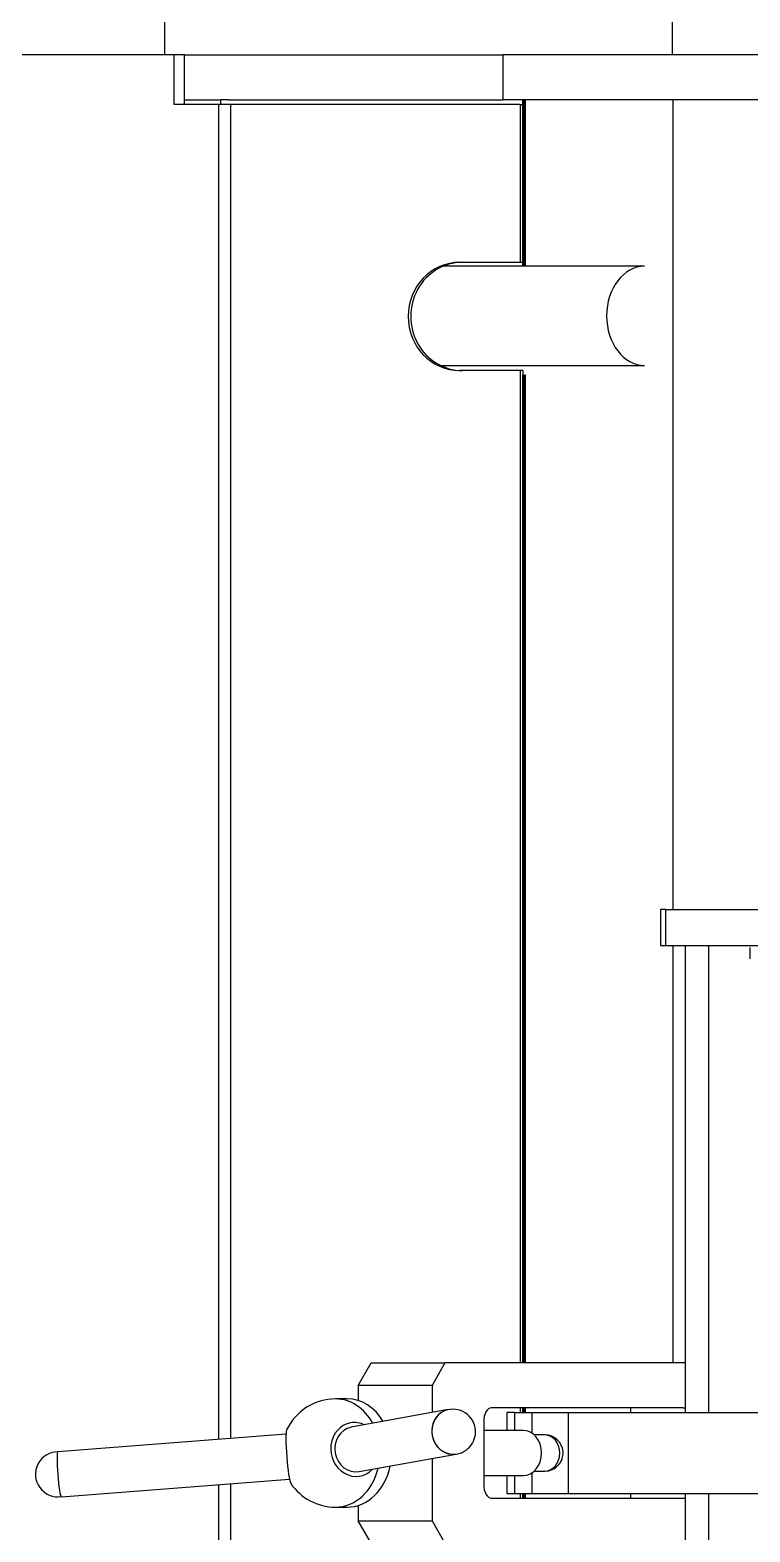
# Model space of a CAD drawing. Extents: x -681219 to -550379, y -242630 to -158199.
# Drawn here: x -603447.6 to -603288, y -229084.9 to -228751.9 of the extents above; entities that cross this region are included whole.
import ezdxf

# ---------------------------------------------------------------- set-up
doc = ezdxf.new("R2010")
doc.units = 0
doc.header["$LTSCALE"] = 1000
doc.layers.get('0').update_dxf_attribs({"linetype": 'CONTINUOUS'})

# ---------------------------------------------------------------- blocks, each defined once
blk = doc.blocks.new('CYPJ15001B0001XY_A_CYPJ1000_V_1')
at = {"color": 0, "linetype": 'ByBlock', "lineweight": -2}
for p, q in [((725, 853.86), (725, 907)), ((419.17, 829.09), (415.29, 879.66)), ((405.32, 878.89), (409.2, 828.33)), ((773, 856), (725, 856)), ((714, 844.09), (714, 853.86)), ((714, 853.86), (725, 853.86)), ((725, 851.62), (725, 853.86)), ((714, 851.62), (725, 851.62)), ((715, 851.62), (715, 843.56)), ((725, 851.62), (725, 781)), ((407.99, 844.09), (161.26, 844.09)), ((714, 844.09), (418.02, 844.09)), ((714, 841.37), (714, 844.09)), ((714, 843.56), (715, 843.56)), ((715, 841.82), (715, 843.56)), ((408.2, 841.37), (161.45, 841.37)), ((714, 841.37), (418.23, 841.37)), ((714, 777.15), (714, 841.37)), ((715, 841.82), (715, 781)), ((403, 818.11), (403, 815.53)), ((427, 815.53), (427, 818.11)), ((395, 810.25), (400, 813.12)), ((403.37, 813.12), (400, 813.12)), ((400, 813.12), (400, 796.73)), ((410.87, 812.85), (414.78, 791.34)), ((424.62, 793.12), (420.71, 814.63)), ((430, 813.12), (426.63, 813.12)), ((430, 796.73), (430, 813.12)), ((430, 813.12), (435, 810.25)), ((435, 810.25), (435, 793.86)), ((400, 796.73), (395, 793.86)), ((413.8, 796.73), (400, 796.73)), ((430, 796.73), (423.96, 796.73)), ((435, 793.86), (430, 796.73)), ((435, 740.5), (435, 793.86)), ((656.12, 794.82), (656.12, 749.6)), ((678.12, 749.6), (678.12, 794.28)), ((655, 777.15), (655, 790.55)), ((679, 790.55), (679, 777.15)), ((405, 783.55), (405, 741.15)), ((422, 785.27), (408, 785.27)), ((410, 785.27), (410, 776.55)), ((420, 776.55), (420, 785.27)), ((425, 741.15), (425, 783.55)), ((406, 780.14), (406, 778.43)), ((410, 780.14), (406, 780.14)), ((424, 780.14), (420, 780.14)), ((424, 778.43), (424, 780.14)), ((715, 719), (715, 781)), ((725, 781), (715, 781)), ((725, 719), (725, 781)), ((406, 777.15), (405, 777.15)), ((405, 776.57), (406, 776.57)), ((406, 776.57), (405, 776.57)), ((405, 776.28), (406, 776.28)), ((405, 775.98), (406, 775.98)), ((406, 778.43), (406, 774.5)), ((410, 778.43), (406, 778.43)), ((424, 778.43), (420, 778.43)), ((424, 778.43), (424, 774.5)), ((425, 777.15), (424, 777.15)), ((424, 776.57), (425, 776.57)), ((425, 776.57), (424, 776.57)), ((424, 776.28), (425, 776.28)), ((424, 775.98), (425, 775.98)), ((655, 777.15), (435, 777.15)), ((435, 776.57), (654, 776.57)), ((655, 776.57), (435, 776.57)), ((435, 776.28), (654, 776.28)), ((435, 775.98), (654, 775.98)), ((654, 776.57), (654, 776.28)), ((654, 775.98), (654, 776.28)), ((655, 776.57), (655, 777.15)), ((678.12, 776.57), (715, 776.57)), ((678.12, 776.28), (715, 776.28)), ((678.12, 775.98), (715, 775.98)), ((714, 777.15), (679, 777.15)), ((679, 777.15), (679, 776.57)), ((714, 776.57), (679, 776.57)), ((714, 777.15), (714, 776.57)), ((406, 774.5), (406, 766.52)), ((406, 774.5), (410.67, 774.5)), ((411, 774.09), (411, 771.68)), ((419, 771.68), (419, 774.09)), ((419.33, 774.5), (424, 774.5)), ((424, 774.5), (424, 766.52)), ((406, 766.52), (406, 721.66)), ((424, 766.52), (406, 766.52)), ((424, 766.52), (424, 721.66)), ((406, 752.75), (405, 752.75)), ((425, 752.75), (424, 752.75)), ((527.5, 746.11), (527.5, 744.94)), ((535.5, 746.11), (527.5, 746.11)), ((535.5, 744.94), (535.5, 746.11)), ((527.5, 743.31), (435, 743.31)), ((527.5, 744.94), (527.5, 521.81)), ((535.5, 744.94), (527.5, 744.94)), ((535.5, 744.94), (535.5, 521.81)), ((715, 743.31), (535.5, 743.31)), ((773, 743.47), (725, 743.47)), ((167, 740.5), (406, 740.5)), ((405, 741.15), (405, 740.5)), ((424, 740.5), (527.5, 740.5)), ((425, 741.15), (425, 740.5)), ((167, 735.35), (406, 735.35)), ((424, 735.35), (527.5, 735.35)), ((527.05, 726.25), (524.55, 726.25))]:
    blk.add_line(p, q, dxfattribs=at)
for centre, radius, start, end in [((410.28, 879.63), 5, 0.2965, 188.4838), ((415, 818.11), 12, 124.03, 180), ((415, 818.11), 12, 0, 64.7503), ((419.72, 792.08), 5, 274.1439, 19.8704), ((419.72, 792.08), 5, 180.7003, 274.1439), ((415, 771.68), 4, 180, 274.1439), ((415, 771.68), 4, 274.1439, 0)]:
    blk.add_arc(centre, radius, start, end, dxfattribs=at)
for centre, major_axis, ratio, start_param, end_param in [((410.3, 879.28), (-4.99, -0.38), 0.084733, 3.141593, 6.283185), ((414.21, 828.43), (-5.98, -0.46), 0.084733, 3.289422, 6.135356), ((415.79, 813.74), (5.9, 1.07), 0.904169, 0, 3.727278), ((415, 818.11), (12, 0), 0.819436, 3.141593, 4.427812), ((415.79, 813.74), (-4.92, -0.89), 0.904169, 3.141593, 6.283185), ((415, 818.11), (-12, 0), 0.819436, 2.150612, 3.141593), ((415, 815.53), (12, 0), 0.819436, 3.141593, 4.469903), ((415.79, 813.74), (5.9, 1.07), 0.904169, 5.6975, 6.283185), ((415, 815.53), (12, 0), 0.819436, 5.335129, 6.283185), ((667, 790.55), (-12, 0), 0.956929, 3.141593, 6.283185), ((667, 789.97), (12, 0), 0.956929, 0, 3.141593), ((419.7, 792.23), (4.92, 0.89), 0.904169, 0, 3.141593), ((419.7, 792.23), (-4.91, -0.89), 0.904169, 3.293109, 6.131669), ((408, 783.55), (-3, 0), 0.57317, 4.712389, 6.283185), ((422, 783.55), (-3, 0), 0.57317, 3.141593, 4.712389), ((415, 776.55), (5, 0), 0.819436, 3.141593, 6.283185), ((415, 771.68), (4, 0), 0.819436, 3.141593, 6.283185), ((667.12, 749.6), (-11, 0), 0.766044, 3.141593, 6.283185)]:
    blk.add_ellipse(centre, major_axis=major_axis, ratio=ratio, start_param=start_param, end_param=end_param, dxfattribs=at)

msp = doc.modelspace()

# ---------------------------------------------------------------- block references
at = {"color": 4, "rotation": 89.99999999999999}
msp.add_blockref('CYPJ15001B0001XY_A_CYPJ1000_V_1', (-602561.7373, -229482.3646), dxfattribs=at)

doc.saveas('drawing.dxf')
